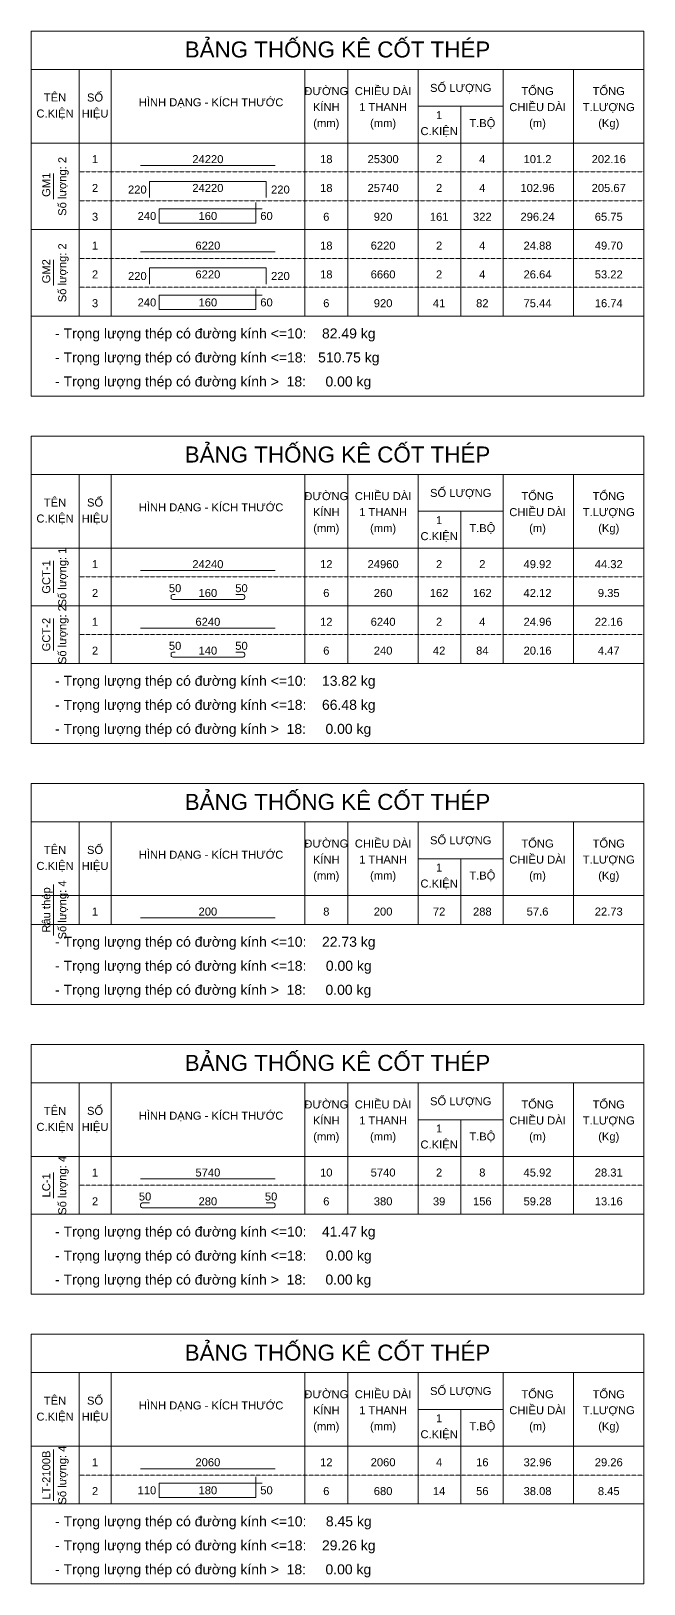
# Model space of a CAD drawing. Header units: inches. Extents: x 0 to 9575, y -428300 to -373800.
# Drawn here: x 0 to 9575, y -428300 to -404050 of the extents above; entities that cross this region are included whole.
import ezdxf
from ezdxf.enums import TextEntityAlignment as Align

# ---------------------------------------------------------------- set-up
doc = ezdxf.new("R2010")
doc.units = ezdxf.units.IN
doc.header["$MEASUREMENT"] = 0
doc.linetypes.add('HIDDENX2', pattern=[0.75, 0.5, -0.25])
for name, color, linetype, lineweight in [('Bao', 2, 'Continuous', 0), ('NetMo', 9, 'HIDDENX2', 0), ('Steel', 4, 'Continuous', 0), ('Text', 2, 'Continuous', 0), ('TextThep', 7, 'Continuous', 0)]:
    doc.layers.add(name, color=color, linetype=linetype, lineweight=lineweight)
doc.styles.add('Hoa', font='micross.ttf')
doc.styles.add('Thuong', font='micross.ttf')

msp = doc.modelspace()

# ---------------------------------------------------------------- linework, layer by layer
at = {"layer": 'Bao'}
for p, q in [((0, -404050), (9575, -404050)), ((0, -404050), (0, -409750)), ((9575, -404050), (9575, -409750)), ((0, -404650), (9575, -404650)), ((750, -404650), (750, -408500)), ((1250, -404650), (1250, -408500)), ((4275, -404650), (4275, -408500)), ((4950, -404650), (4950, -408500)), ((6050, -404650), (6050, -408500)), ((7375, -404650), (7375, -408500)), ((8475, -404650), (8475, -408500)), ((6050, -405225), (7375, -405225)), ((6712.5, -405225), (6712.5, -408500)), ((0, -405800), (9575, -405800)), ((0, -410375), (9575, -410375)), ((0, -410375), (0, -415175)), ((9575, -410375), (9575, -415175)), ((0, -410975), (9575, -410975)), ((750, -410975), (750, -413925)), ((1250, -410975), (1250, -413925)), ((4275, -410975), (4275, -413925)), ((4950, -410975), (4950, -413925)), ((6050, -410975), (6050, -413925)), ((7375, -410975), (7375, -413925)), ((8475, -410975), (8475, -413925)), ((6050, -411550), (7375, -411550)), ((6712.5, -411550), (6712.5, -413925)), ((0, -412125), (9575, -412125)), ((0, -415800), (9575, -415800)), ((0, -415800), (0, -419250)), ((9575, -415800), (9575, -419250)), ((0, -416400), (9575, -416400)), ((750, -416400), (750, -418000)), ((1250, -416400), (1250, -418000)), ((4275, -416400), (4275, -418000)), ((4950, -416400), (4950, -418000)), ((6050, -416400), (6050, -418000)), ((7375, -416400), (7375, -418000)), ((8475, -416400), (8475, -418000)), ((6050, -416975), (7375, -416975)), ((6712.5, -416975), (6712.5, -418000)), ((0, -417550), (9575, -417550)), ((0, -419875), (9575, -419875)), ((0, -419875), (0, -423775)), ((9575, -419875), (9575, -423775)), ((0, -420475), (9575, -420475)), ((750, -420475), (750, -422525)), ((1250, -420475), (1250, -422525)), ((4275, -420475), (4275, -422525)), ((4950, -420475), (4950, -422525)), ((6050, -420475), (6050, -422525)), ((7375, -420475), (7375, -422525)), ((8475, -420475), (8475, -422525)), ((6050, -421050), (7375, -421050)), ((6712.5, -421050), (6712.5, -422525)), ((0, -421625), (9575, -421625)), ((0, -424400), (9575, -424400)), ((0, -424400), (0, -428300)), ((9575, -424400), (9575, -428300)), ((0, -425000), (9575, -425000)), ((750, -425000), (750, -427050)), ((1250, -425000), (1250, -427050)), ((4275, -425000), (4275, -427050)), ((4950, -425000), (4950, -427050)), ((6050, -425000), (6050, -427050)), ((7375, -425000), (7375, -427050)), ((8475, -425000), (8475, -427050)), ((6050, -425575), (7375, -425575)), ((6712.5, -425575), (6712.5, -427050)), ((0, -426150), (9575, -426150))]:
    msp.add_line(p, q, dxfattribs=at)
at = {"layer": 'NetMo'}
for p, q in [((750, -406250), (9575, -406250)), ((750, -406700), (9575, -406700)), ((750, -407150), (9575, -407150)), ((750, -407600), (9575, -407600)), ((750, -408050), (9575, -408050)), ((750, -408500), (9575, -408500)), ((750, -412575), (9575, -412575)), ((750, -413025), (9575, -413025)), ((750, -413475), (9575, -413475)), ((750, -413925), (9575, -413925)), ((750, -418000), (9575, -418000)), ((750, -422075), (9575, -422075)), ((750, -422525), (9575, -422525)), ((750, -426600), (9575, -426600)), ((750, -427050), (9575, -427050))]:
    msp.add_line(p, q, dxfattribs=at)
at = {"layer": 'Steel'}
for points in [[(1712.5, -406150), (3812.5, -406150)], [(1850, -406650), (1850, -406400), (3675, -406400), (3675, -406650)], [(3612.5, -406825), (2000, -406825), (2000, -407050), (3512.5, -407050), (3512.5, -406725)], [(1712.5, -407500), (3812.5, -407500)], [(1850, -408000), (1850, -407750), (3675, -407750), (3675, -408000)], [(3612.5, -408175), (2000, -408175), (2000, -408400), (3512.5, -408400), (3512.5, -408075)], [(1712.5, -412475), (3812.5, -412475)], [(1712.5, -413375), (3812.5, -413375)], [(1712.5, -417900), (3812.5, -417900)], [(1712.5, -421975), (3812.5, -421975)], [(1712.5, -426500), (3812.5, -426500)], [(3612.5, -426725), (2000, -426725), (2000, -426950), (3512.5, -426950), (3512.5, -426625)]]:
    msp.add_lwpolyline(points, dxfattribs=at)
for points in [[(2250, -412850), (2212.5, -412850, 0.4142136), (2187.5, -412875), (2187.5, -412900, 0.4142136), (2212.5, -412925), (3312.5, -412925, 0.4142136), (3337.5, -412900), (3337.5, -412875, 0.4142136), (3312.5, -412850), (3200, -412850)], [(2250, -413750), (2212.5, -413750, 0.4142136), (2187.5, -413775), (2187.5, -413800, 0.4142136), (2212.5, -413825), (3312.5, -413825, 0.4142136), (3337.5, -413800), (3337.5, -413775, 0.4142136), (3312.5, -413750), (3200, -413750)], [(1850, -422350), (1737.5, -422350, 0.4142136), (1712.5, -422375), (1712.5, -422400, 0.4142136), (1737.5, -422425), (3787.5, -422425, 0.4142136), (3812.5, -422400), (3812.5, -422375, 0.4142136), (3787.5, -422350), (3675, -422350)]]:
    msp.add_lwpolyline(points, format="xyb", dxfattribs=at)
at = {"layer": 'Text'}
for p, q in [((350, -406675), (350, -406275)), ((0, -407150), (9575, -407150)), ((350, -408025), (350, -407625)), ((0, -408500), (9575, -408500)), ((0, -408500), (9575, -408500)), ((0, -409750), (9575, -409750)), ((350, -412825), (350, -412325)), ((0, -413025), (9575, -413025)), ((350, -413725), (350, -413225)), ((0, -413925), (9575, -413925)), ((0, -413925), (9575, -413925)), ((0, -415175), (9575, -415175)), ((350, -418175), (350, -417375)), ((0, -418000), (9575, -418000)), ((0, -418000), (9575, -418000)), ((0, -419250), (9575, -419250)), ((350, -422275), (350, -421875)), ((0, -422525), (9575, -422525)), ((0, -422525), (9575, -422525)), ((0, -423775), (9575, -423775)), ((350, -427000), (350, -426200)), ((0, -427050), (9575, -427050)), ((0, -427050), (9575, -427050)), ((0, -428300), (9575, -428300))]:
    msp.add_line(p, q, dxfattribs=at)

# ---------------------------------------------------------------- texts
at = {"layer": 'Text', "color": 4, "style": 'Hoa'}
for p in [(4787.5, -404462.5), (4787.5, -410787.5), (4787.5, -416212.5), (4787.5, -420287.5), (4787.5, -424812.5)]:
    msp.add_text('BẢNG THỐNG KÊ CỐT THÉP', height=250, dxfattribs=at).set_placement(p, align=Align.CENTER)
at = {"layer": 'Text'}
for s, style, p in [('ĐƯỜNG', 'Hoa', (4612.5, -405050)), ('CHIỀU DÀI', 'Hoa', (5500, -405050)), ('SỐ LƯỢNG', 'Hoa', (6712.5, -405000)), ('TỔNG', 'Hoa', (7912.5, -405050)), ('TỔNG', 'Hoa', (9025, -405050)), ('TÊN', 'Hoa', (375, -405150)), ('SỐ', 'Hoa', (1000, -405150)), ('HÌNH DẠNG - KÍCH THƯỚC', 'Hoa', (2812.5, -405225)), ('KÍNH', 'Hoa', (4612.5, -405300)), ('1 THANH', 'Hoa', (5500, -405300)), ('CHIỀU DÀI', 'Hoa', (7912.5, -405300)), ('T.LƯỢNG', 'Hoa', (9025, -405300)), ('C.KIỆN', 'Hoa', (375, -405400)), ('HIỆU', 'Hoa', (1000, -405400)), ('(mm)', 'Thuong', (4612.5, -405550)), ('(mm)', 'Thuong', (5500, -405550)), ('1', 'Hoa', (6375, -405425)), ('T.BỘ', 'Hoa', (7050, -405550)), ('(m)', 'Thuong', (7912.5, -405550)), ('(Kg)', 'Thuong', (9025, -405550)), ('C.KIỆN', 'Hoa', (6375, -405675)), ('ĐƯỜNG', 'Hoa', (4612.5, -411375)), ('CHIỀU DÀI', 'Hoa', (5500, -411375)), ('SỐ LƯỢNG', 'Hoa', (6712.5, -411325)), ('TỔNG', 'Hoa', (7912.5, -411375)), ('TỔNG', 'Hoa', (9025, -411375)), ('TÊN', 'Hoa', (375, -411475)), ('SỐ', 'Hoa', (1000, -411475)), ('HÌNH DẠNG - KÍCH THƯỚC', 'Hoa', (2812.5, -411550)), ('KÍNH', 'Hoa', (4612.5, -411625)), ('1 THANH', 'Hoa', (5500, -411625)), ('CHIỀU DÀI', 'Hoa', (7912.5, -411625)), ('T.LƯỢNG', 'Hoa', (9025, -411625)), ('C.KIỆN', 'Hoa', (375, -411725)), ('HIỆU', 'Hoa', (1000, -411725)), ('(mm)', 'Thuong', (4612.5, -411875)), ('(mm)', 'Thuong', (5500, -411875)), ('1', 'Hoa', (6375, -411750)), ('T.BỘ', 'Hoa', (7050, -411875)), ('(m)', 'Thuong', (7912.5, -411875)), ('(Kg)', 'Thuong', (9025, -411875)), ('C.KIỆN', 'Hoa', (6375, -412000)), ('SỐ LƯỢNG', 'Hoa', (6712.5, -416750)), ('TÊN', 'Hoa', (375, -416900)), ('SỐ', 'Hoa', (1000, -416900)), ('HÌNH DẠNG - KÍCH THƯỚC', 'Hoa', (2812.5, -416975)), ('ĐƯỜNG', 'Hoa', (4612.5, -416800)), ('CHIỀU DÀI', 'Hoa', (5500, -416800)), ('TỔNG', 'Hoa', (7912.5, -416800)), ('TỔNG', 'Hoa', (9025, -416800)), ('C.KIỆN', 'Hoa', (375, -417150)), ('HIỆU', 'Hoa', (1000, -417150)), ('KÍNH', 'Hoa', (4612.5, -417050)), ('1 THANH', 'Hoa', (5500, -417050)), ('1', 'Hoa', (6375, -417175)), ('CHIỀU DÀI', 'Hoa', (7912.5, -417050)), ('T.LƯỢNG', 'Hoa', (9025, -417050)), ('(mm)', 'Thuong', (4612.5, -417300)), ('(mm)', 'Thuong', (5500, -417300)), ('C.KIỆN', 'Hoa', (6375, -417425)), ('T.BỘ', 'Hoa', (7050, -417300)), ('(m)', 'Thuong', (7912.5, -417300)), ('(Kg)', 'Thuong', (9025, -417300)), ('ĐƯỜNG', 'Hoa', (4612.5, -420875)), ('CHIỀU DÀI', 'Hoa', (5500, -420875)), ('SỐ LƯỢNG', 'Hoa', (6712.5, -420825)), ('TỔNG', 'Hoa', (7912.5, -420875)), ('TỔNG', 'Hoa', (9025, -420875)), ('TÊN', 'Hoa', (375, -420975)), ('SỐ', 'Hoa', (1000, -420975)), ('HÌNH DẠNG - KÍCH THƯỚC', 'Hoa', (2812.5, -421050)), ('KÍNH', 'Hoa', (4612.5, -421125)), ('CHIỀU DÀI', 'Hoa', (7912.5, -421125)), ('C.KIỆN', 'Hoa', (375, -421225)), ('HIỆU', 'Hoa', (1000, -421225)), ('1 THANH', 'Hoa', (5500, -421125)), ('1', 'Hoa', (6375, -421250)), ('T.BỘ', 'Hoa', (7050, -421375)), ('T.LƯỢNG', 'Hoa', (9025, -421125)), ('(mm)', 'Thuong', (4612.5, -421375)), ('(mm)', 'Thuong', (5500, -421375)), ('C.KIỆN', 'Hoa', (6375, -421500)), ('(m)', 'Thuong', (7912.5, -421375)), ('(Kg)', 'Thuong', (9025, -421375)), ('TÊN', 'Hoa', (375, -425500)), ('SỐ', 'Hoa', (1000, -425500)), ('ĐƯỜNG', 'Hoa', (4612.5, -425400)), ('CHIỀU DÀI', 'Hoa', (5500, -425400)), ('SỐ LƯỢNG', 'Hoa', (6712.5, -425350)), ('TỔNG', 'Hoa', (7912.5, -425400)), ('TỔNG', 'Hoa', (9025, -425400)), ('HÌNH DẠNG - KÍCH THƯỚC', 'Hoa', (2812.5, -425575)), ('KÍNH', 'Hoa', (4612.5, -425650)), ('1 THANH', 'Hoa', (5500, -425650)), ('CHIỀU DÀI', 'Hoa', (7912.5, -425650)), ('T.LƯỢNG', 'Hoa', (9025, -425650)), ('C.KIỆN', 'Hoa', (375, -425750)), ('HIỆU', 'Hoa', (1000, -425750)), ('(mm)', 'Thuong', (4612.5, -425900)), ('(mm)', 'Thuong', (5500, -425900)), ('1', 'Hoa', (6375, -425775)), ('T.BỘ', 'Hoa', (7050, -425900)), ('(m)', 'Thuong', (7912.5, -425900)), ('(Kg)', 'Thuong', (9025, -425900)), ('C.KIỆN', 'Hoa', (6375, -426025))]:
    msp.add_text(s, height=125, dxfattribs=dict(at, style=style)).set_placement(p, align=Align.CENTER)
at = {"layer": 'Text', "style": 'Hoa'}
for s, p in [('Số lượng: 2', (550, -406475)), (' GM1', (300, -406475)), ('Số lượng: 2', (550, -407825)), (' GM2', (300, -407825)), ('Số lượng: 1', (550, -412575)), ('GCT-1', (300, -412575)), ('Số lượng: 2', (550, -413475)), ('GCT-2', (300, -413475)), ('Số lượng: 4', (550, -417775)), ('Râu thép', (300, -417775)), ('Số lượng: 4', (550, -422075)), ('LC-1', (300, -422075)), ('LT-2100B', (300, -426600)), ('Số lượng: 4', (550, -426600))]:
    msp.add_text(s, height=125, rotation=90.00021, dxfattribs=at).set_placement(p, align=Align.CENTER)
for s, p in [('- Trọng lượng thép có đường kính <=10:    82.49 kg', (375, -408850)), ('- Trọng lượng thép có đường kính <=18:   510.75 kg', (375, -409225)), ('- Trọng lượng thép có đường kính >  18:     0.00 kg', (375, -409600)), ('- Trọng lượng thép có đường kính <=10:    13.82 kg', (375, -414275)), ('- Trọng lượng thép có đường kính <=18:    66.48 kg', (375, -414650)), ('- Trọng lượng thép có đường kính >  18:     0.00 kg', (375, -415025)), ('- Trọng lượng thép có đường kính <=10:    22.73 kg', (375, -418350)), ('- Trọng lượng thép có đường kính <=18:     0.00 kg', (375, -418725)), ('- Trọng lượng thép có đường kính >  18:     0.00 kg', (375, -419100)), ('- Trọng lượng thép có đường kính <=10:    41.47 kg', (375, -422875)), ('- Trọng lượng thép có đường kính <=18:     0.00 kg', (375, -423250)), ('- Trọng lượng thép có đường kính >  18:     0.00 kg', (375, -423625)), ('- Trọng lượng thép có đường kính <=10:     8.45 kg', (375, -427400)), ('- Trọng lượng thép có đường kính <=18:    29.26 kg', (375, -427775)), ('- Trọng lượng thép có đường kính >  18:     0.00 kg', (375, -428150))]:
    msp.add_text(s, height=156.25, dxfattribs=at).set_placement(p)
at = {"layer": 'TextThep', "style": 'Hoa'}
for s, p in [('1', (1000, -406150)), ('24220', (2762.5, -406150)), ('18', (4612.5, -406150)), ('25300', (5500, -406150)), ('2', (6375, -406150)), ('4', (7050, -406150)), ('101.2', (7912.5, -406150)), ('202.16', (9025, -406150)), ('2', (1000, -406600)), ('24220', (2762.5, -406600)), ('18', (4612.5, -406600)), ('3', (1000, -407050)), ('160', (2762.5, -407037.5)), ('6', (4612.5, -407050)), ('1', (1000, -407500)), ('6220', (2762.5, -407500)), ('18', (4612.5, -407500)), ('6220', (5500, -407500)), ('2', (6375, -407500)), ('4', (7050, -407500)), ('24.88', (7912.5, -407500)), ('49.70', (9025, -407500)), ('2', (1000, -407950)), ('6220', (2762.5, -407950)), ('18', (4612.5, -407950)), ('3', (1000, -408400)), ('160', (2762.5, -408387.5)), ('6', (4612.5, -408400)), ('1', (1000, -412475)), ('24240', (2762.5, -412475)), ('12', (4612.5, -412475)), ('24960', (5500, -412475)), ('2', (6375, -412475)), ('2', (7050, -412475)), ('49.92', (7912.5, -412475)), ('44.32', (9025, -412475)), ('50', (2250, -412850)), ('50', (3287.5, -412850)), ('2', (1000, -412925)), ('160', (2762.5, -412925)), ('6', (4612.5, -412925)), ('1', (1000, -413375)), ('6240', (2762.5, -413375)), ('12', (4612.5, -413375)), ('6240', (5500, -413375)), ('2', (6375, -413375)), ('4', (7050, -413375)), ('24.96', (7912.5, -413375)), ('22.16', (9025, -413375)), ('2', (1000, -413825)), ('50', (2250, -413750)), ('140', (2762.5, -413825)), ('50', (3287.5, -413750)), ('6', (4612.5, -413825)), ('1', (1000, -417900)), ('200', (2762.5, -417900)), ('8', (4612.5, -417900)), ('200', (5500, -417900)), ('72', (6375, -417900)), ('288', (7050, -417900)), ('57.6', (7912.5, -417900)), ('22.73', (9025, -417900)), ('1', (1000, -421975)), ('5740', (2762.5, -421975)), ('10', (4612.5, -421975)), ('5740', (5500, -421975)), ('2', (6375, -421975)), ('8', (7050, -421975)), ('45.92', (7912.5, -421975)), ('28.31', (9025, -421975)), ('50', (1781.2, -422350)), ('50', (3750, -422350)), ('2', (1000, -422425)), ('280', (2762.5, -422425)), ('6', (4612.5, -422425)), ('1', (1000, -426500)), ('2060', (2762.5, -426500)), ('12', (4612.5, -426500)), ('2060', (5500, -426500)), ('4', (6375, -426500)), ('16', (7050, -426500)), ('32.96', (7912.5, -426500)), ('29.26', (9025, -426500)), ('2', (1000, -426950)), ('180', (2762.5, -426937.5)), ('6', (4612.5, -426950))]:
    msp.add_text(s, height=125, dxfattribs=at).set_placement(p, align=Align.BOTTOM_CENTER)
for s, p in [('220', (1806.2, -406625)), ('240', (1956.2, -407037.5)), ('220', (1806.2, -407975)), ('240', (1956.2, -408387.5)), ('110', (1956.2, -426937.5))]:
    msp.add_text(s, height=125, dxfattribs=at).set_placement(p, align=Align.BOTTOM_RIGHT)
for s, p in [('220', (3750, -406625)), ('60', (3581.2, -407037.5)), ('220', (3750, -407975)), ('60', (3581.2, -408387.5)), ('50', (3581.2, -426937.5))]:
    msp.add_text(s, height=125, dxfattribs=at).set_placement(p, align=Align.BOTTOM_LEFT)
at = {"layer": 'TextThep', "color": 7, "style": 'Hoa'}
for s, p in [('25740', (5500, -406600)), ('2', (6375, -406600)), ('4', (7050, -406600)), ('102.96', (7912.5, -406600)), ('205.67', (9025, -406600)), ('920', (5500, -407050)), ('161', (6375, -407050)), ('322', (7050, -407050)), ('296.24', (7912.5, -407050)), ('65.75', (9025, -407050)), ('6660', (5500, -407950)), ('2', (6375, -407950)), ('4', (7050, -407950)), ('26.64', (7912.5, -407950)), ('53.22', (9025, -407950)), ('920', (5500, -408400)), ('41', (6375, -408400)), ('82', (7050, -408400)), ('75.44', (7912.5, -408400)), ('16.74', (9025, -408400)), ('260', (5500, -412925)), ('162', (6375, -412925)), ('162', (7050, -412925)), ('42.12', (7912.5, -412925)), ('9.35', (9025, -412925)), ('240', (5500, -413825)), ('42', (6375, -413825)), ('84', (7050, -413825)), ('20.16', (7912.5, -413825)), ('4.47', (9025, -413825)), ('380', (5500, -422425)), ('39', (6375, -422425)), ('156', (7050, -422425)), ('59.28', (7912.5, -422425)), ('13.16', (9025, -422425)), ('680', (5500, -426950)), ('14', (6375, -426950)), ('56', (7050, -426950)), ('38.08', (7912.5, -426950)), ('8.45', (9025, -426950))]:
    msp.add_text(s, height=125, dxfattribs=at).set_placement(p, align=Align.BOTTOM_CENTER)

doc.saveas('drawing.dxf')
